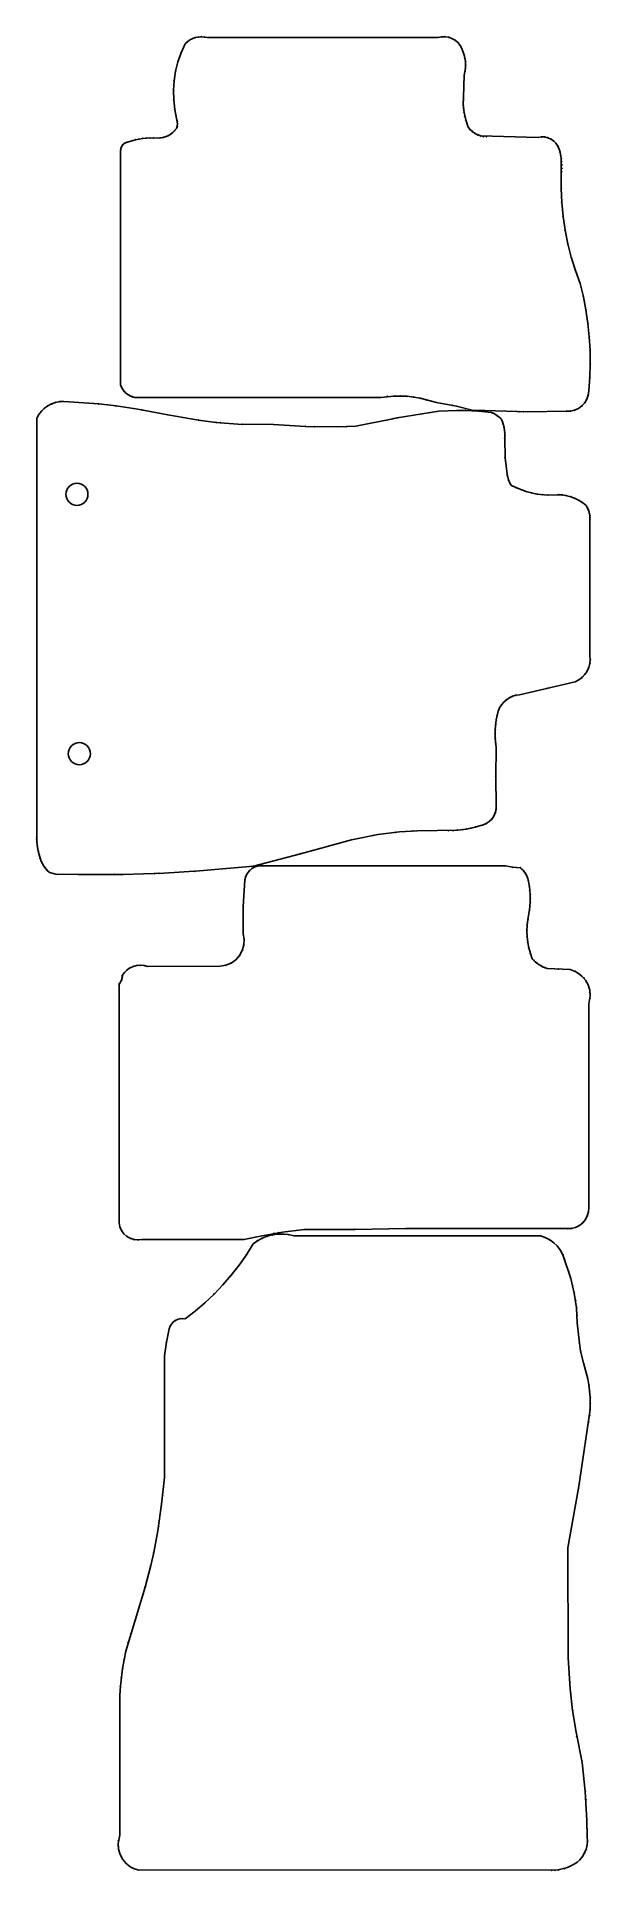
# Model space of a CAD drawing. Header units: millimetres. Extents: x 1898 to 2499, y 8 to 1999.
import ezdxf

# ---------------------------------------------------------------- set-up
doc = ezdxf.new("R2010")
doc.units = ezdxf.units.MM
for name, color, linetype in [('1', 7, 'Continuous'), ('11', 7, 'Continuous'), ('2', 7, 'Continuous'), ('3', 7, 'Continuous')]:
    doc.layers.add(name, color=color, linetype=linetype)

msp = doc.modelspace()

# ---------------------------------------------------------------- linework, layer by layer
at = {"layer": '1', "color": 7}
for points in [[(2472.9, 1592.4), (2477.6, 1592.5), (2482.1, 1593.5), (2486.3, 1595.4), (2490, 1598.1), (2493.1, 1601.5), (2495.5, 1605.5), (2496.9, 1609.9), (2497.4, 1614.5), (2498.5, 1629.2), (2499, 1643.8), (2498.8, 1658.5), (2498, 1673.1), (2496.5, 1687.7), (2494.4, 1702.3), (2491.6, 1716.7), (2488.2, 1730.9), (2482.9, 1745.1), (2478.4, 1759.5), (2474.6, 1774.1), (2471.7, 1788.9), (2469.5, 1803.8), (2468.1, 1818.9), (2467.5, 1834), (2467.6, 1866.7), (2466.2, 1873.6), (2465.3, 1877), (2463.9, 1880.3), (2461.8, 1883.3), (2459.3, 1885.9), (2456.3, 1887.9), (2453, 1889.3), (2449.5, 1890.1), (2445.9, 1890.1), (2442.3, 1889.6), (2379.8, 1891.3), (2373.7, 1893.9), (2368.6, 1898.1), (2366.6, 1900.7), (2363.8, 1908.6), (2362, 1916.7), (2361.2, 1925), (2361.4, 1933.3), (2362, 1957.3), (2363.5, 1964.5), (2363.6, 1971.9), (2362.2, 1979.1), (2359.5, 1986), (2357.7, 1989.5), (2355.3, 1992.5), (2352.3, 1995.1), (2348.9, 1997), (2345.3, 1998.4), (2341.4, 1999), (2337.5, 1998.8), (2333.7, 1998), (2083.2, 1998), (2076.6, 1999), (2070.1, 1998.1), (2064.1, 1995.4), (2059.1, 1991.2), (2054.7, 1981.6), (2051.3, 1971.7), (2048.8, 1961.6), (2047.1, 1951.2), (2046.5, 1940.8), (2046.7, 1930.3), (2047.9, 1919.9), (2050.9, 1904.5), (2049.9, 1899.3), (2045.7, 1894.9), (2040.6, 1891.5), (2034.9, 1889.4), (2028.9, 1888.7), (2020.9, 1889), (2013, 1888.5), (2005.1, 1887.1), (1994, 1883.7), (1991.2, 1881.4), (1989.5, 1878.2), (1989, 1874.6), (1989, 1621.2), (1991.2, 1616.2), (1994.7, 1612), (1999.3, 1609), (2004.5, 1607.3), (2271.7, 1607.3), (2285.9, 1608.9), (2300.1, 1608.6), (2314.2, 1606.4), (2332.2, 1601.7), (2353.8, 1597.9), (2370.8, 1593.7), (2384.7, 1593.1), (2431.1, 1591.9)], [(1911.7, 1091.8), (1918.6, 1089.9), (1943, 1089.6), (1991.9, 1089.5), (2035.8, 1090.8), (2074.8, 1093.4), (2133.2, 1098.6), (2184.3, 1112), (2239.8, 1127.2), (2268.2, 1132.7), (2292, 1135.8), (2311.2, 1136.9), (2354.8, 1137.6), (2364.6, 1138.8), (2374.2, 1140.9), (2382.6, 1143.2), (2386.1, 1144.8), (2389.3, 1147), (2392, 1149.7), (2394.2, 1152.8), (2395.8, 1156.3), (2396.7, 1160.1), (2397, 1163.9), (2396.5, 1195.6), (2396.9, 1227.3), (2395.9, 1237.2), (2395.9, 1247.2), (2397, 1257.2), (2399.1, 1266.9), (2400.6, 1270.5), (2402.7, 1273.7), (2405.2, 1276.6), (2408, 1279.2), (2411.2, 1281.3), (2414.7, 1282.9), (2418.4, 1284), (2422.2, 1284.5), (2482.6, 1298.7), (2486.5, 1300.7), (2490.1, 1303.4), (2493.1, 1306.6), (2495.6, 1310.2), (2497.4, 1314.2), (2498.6, 1318.5), (2499, 1322.9), (2498.7, 1327.3), (2498.6, 1479.4), (2497.6, 1483.8), (2495.8, 1488), (2494.6, 1489.9), (2490.9, 1493), (2486.9, 1495.6), (2482.6, 1497.8), (2478.1, 1499.5), (2473.5, 1500.7), (2468.8, 1501.5), (2464, 1501.7), (2453.2, 1501.4), (2441.2, 1502.4), (2429.5, 1505.1), (2418.3, 1509.4), (2412.9, 1512.2), (2410.2, 1517.9), (2408.7, 1523.9), (2406.5, 1541.8), (2406.2, 1562.8), (2406.2, 1568.8), (2405.4, 1574.8), (2403.8, 1580.7), (2402.7, 1583.5), (2400.3, 1585.8), (2394.9, 1589.6), (2391.8, 1591), (2377.6, 1592.3), (2363.3, 1593.2), (2353.7, 1593.1), (2334.6, 1592.3), (2289.3, 1585.1), (2284.8, 1584.3), (2244.3, 1576.1), (2224.4, 1575.6), (2189.7, 1575.9), (2155, 1577.9), (2116.5, 1578.5), (2092.5, 1580.2), (2073.5, 1582.7), (2040.2, 1588.4), (2007.6, 1594.6), (1984.1, 1598.2), (1965.3, 1600.3), (1927.4, 1603.1), (1922.9, 1602.8), (1918.4, 1601.9), (1914.1, 1600.4), (1910.1, 1598.3), (1906.3, 1595.6), (1903, 1592.4), (1900.2, 1588.8), (1897.9, 1584.9), (1898.1, 1124.7), (1899.6, 1114.9), (1902.7, 1103.8), (1905.6, 1098.5), (1909.4, 1093.9)], [(2474.2, 705), (2478.8, 705.3), (2483.1, 706.4), (2487.2, 708.5), (2490.8, 711.3), (2493.7, 714.8), (2495.8, 718.8), (2497.1, 723.2), (2497.5, 727.7), (2497.5, 949.2), (2499, 957.9), (2498.5, 963.9), (2496.7, 969.5), (2493.9, 974.7), (2490, 979.2), (2485.3, 982.8), (2482.7, 984.2), (2477.1, 986.2), (2452.2, 987.5), (2447.7, 989.2), (2443.5, 991.5), (2439.6, 994.4), (2436.1, 997.8), (2434, 1003.7), (2432.3, 1009.7), (2431.1, 1015.8), (2430.4, 1022), (2430.2, 1028.3), (2430.5, 1034.5), (2431.3, 1040.7), (2433.2, 1051), (2433.9, 1059.4), (2433.8, 1067.9), (2432.9, 1076.3), (2431.2, 1085.2), (2429.3, 1089.6), (2426.6, 1093.5), (2423, 1096.8), (2414.8, 1097.3), (2406.7, 1098.9), (2138.6, 1099), (2135, 1097.9), (2131.7, 1096.1), (2128.9, 1093.6), (2126.6, 1090.6), (2125, 1087.3), (2124.1, 1083.6), (2122.2, 1054.4), (2122, 1049.6), (2122, 1025.2), (2123.1, 1019.1), (2122.8, 1012.9), (2121.1, 1006.9), (2118.2, 1001.5), (2114, 996.8), (2109, 993.2), (2103.2, 990.9), (2097.1, 989.9), (2018.5, 989.5), (2014.7, 990.6), (2010.7, 991), (2006.7, 990.7), (2002.9, 989.7), (1999.2, 988), (1996, 985.8), (1993.1, 982.9), (1990.8, 979.7), (1990.7, 977.1), (1990, 974.7), (1988.1, 971.4), (1987.3, 970.5), (1987.3, 711.2), (1988.2, 706.9), (1990, 703), (1992.5, 699.5), (1995.8, 696.6), (1999.5, 694.5), (2003.6, 693.1), (2007.9, 692.7), (2012.2, 693.1), (2123.2, 693.1), (2137.1, 696.2), (2165, 701.3), (2188.4, 704.1), (2243.6, 704.1), (2298.7, 705)], [(2177, 697.1), (2171.3, 698.5), (2165.5, 699.1), (2159.6, 699), (2153.8, 698.2), (2148.2, 696.8), (2142.8, 694.6), (2137.6, 691.8), (2132.9, 688.4), (2125.6, 676.7), (2117.7, 665.3), (2109.2, 654.4), (2100.2, 644), (2090.6, 634), (2080.6, 624.5), (2070.1, 615.5), (2059.2, 607.1), (2056.4, 607.4), (2053.6, 607.1), (2050.9, 606.4), (2048.4, 605.2), (2046.2, 603.5), (2044.3, 601.4), (2042.8, 599.1), (2041.8, 596.4), (2038.7, 581.7), (2036.8, 566.8), (2036.8, 434.8), (2033.4, 405.9), (2029.4, 377.1), (2025, 353.4), (2021.8, 339.2), (2015.6, 315.9), (1994.8, 246.3), (1991.1, 227.4), (1988.9, 208.2), (1988.3, 198.5), (1988.3, 46.4), (1986.4, 37.4), (1986.8, 31.4), (1988.5, 25.5), (1991.4, 20.2), (1995.4, 15.6), (2000.3, 11.9), (2003, 10.5), (2008.7, 8.6), (2464.2, 8.8), (2474.4, 11.5), (2480.7, 14.6), (2484.5, 17), (2487.8, 19.9), (2490.6, 23.3), (2492.9, 27.2), (2494.6, 31.3), (2495.6, 35.6), (2496, 40), (2495.6, 44.5), (2495.3, 62.5), (2493.6, 94), (2490.1, 125.4), (2483.6, 158.2), (2479.8, 181.8), (2477.4, 205.5), (2475.2, 238.9), (2474.7, 358.3), (2486.3, 423.3), (2487.8, 432.6), (2498.9, 508.5), (2499, 522), (2497.6, 535.4), (2496.4, 542.1), (2491.6, 559.2), (2488.6, 572.1), (2487.2, 580.8), (2484.9, 602.9), (2484.1, 619.1), (2481.7, 635.1), (2477.9, 650.9), (2469.4, 676.7), (2466.7, 681.4), (2463.4, 685.8), (2459.4, 689.6), (2455, 692.8), (2450.1, 695.3), (2444.9, 697.1)]]:
    msp.add_lwpolyline(points, close=True, dxfattribs=at)
at = {"layer": '11', "color": 7}
for centre in [(1941.6, 1502.2), (1944.2, 1220.6)]:
    msp.add_circle(centre, 12, dxfattribs=at)
at = {"layer": '2', "color": 7}
for p in [(2472.9, 1592.4), (2423, 1096.8), (1911.7, 1091.8), (1990.8, 979.7), (1987.3, 970.5), (2474.2, 705), (2478.1, 705), (2059.2, 607.1)]:
    msp.add_point(p, dxfattribs=at)
at = {"layer": '3', "color": 7}
for p in [(2061.4, 1993.5), (2064.1, 1995.4), (2067, 1997), (2070.1, 1998.1), (2073.3, 1998.8), (2076.6, 1999), (2079.9, 1998.7), (2337.5, 1998.8), (2341.4, 1999), (2345.3, 1998.4), (2348.9, 1997), (2352.3, 1995.1), (2355.3, 1992.5), (2051.3, 1971.7), (2054.7, 1981.6), (2357.7, 1989.5), (2361, 1982.6), (2362.2, 1979.1), (2363.1, 1975.6), (2363.6, 1971.9), (2047.1, 1951.2), (2048.8, 1961.6), (2362.9, 1960.9), (2363.5, 1964.5), (2363.7, 1968.2), (2046.5, 1940.8), (2046.7, 1930.3), (2047.9, 1919.9), (2361.2, 1929.1), (2361.2, 1925), (2361.5, 1920.8), (2362, 1916.7), (2362.8, 1912.6), (2040.6, 1891.5), (2043.3, 1893), (2045.7, 1894.9), (2047.9, 1897), (2050.3, 1900.6), (2050.4, 1908.4), (2050.6, 1901.8), (2050.7, 1907.1), (2050.9, 1904.5), (2363.8, 1908.6), (2365.1, 1904.6), (2368.6, 1898.1), (2371, 1895.9), (2373.7, 1893.9), (2376.7, 1892.4), (2379.8, 1891.3), (1989, 1876.4), (1989.5, 1878.2), (1990.2, 1879.9), (1991.2, 1881.4), (1992.5, 1882.6), (1994, 1883.7), (1995.7, 1884.4), (2001.3, 1886), (2005.1, 1887.1), (2009, 1887.9), (2013, 1888.5), (2016.9, 1888.9), (2020.9, 1889), (2024.9, 1889), (2031.9, 1888.9), (2034.9, 1889.4), (2037.9, 1890.3), (2383, 1890.6), (2386.3, 1890.4), (2445.9, 1890.1), (2449.5, 1890.1), (2453, 1889.3), (2456.3, 1887.9), (2459.3, 1885.9), (2461.8, 1883.3), (2463.9, 1880.3), (2466.2, 1873.6), (2467, 1870.2), (2467.6, 1866.7), (2468, 1863.2), (2468.1, 1852.6), (2468.2, 1859.7), (2468.2, 1856.1), (2467.5, 1834), (2468.1, 1818.9), (2469.5, 1803.8), (2471.7, 1788.9), (2474.6, 1774.1), (2478.4, 1759.5), (2482.9, 1745.1), (2491.6, 1716.7), (2494.4, 1702.3), (2496.5, 1687.7), (2498, 1673.1), (2498.8, 1658.5), (2499, 1643.8), (1989.9, 1618.6), (1991.2, 1616.2), (1992.8, 1614), (2498.5, 1629.2), (1906.3, 1595.6), (1910.1, 1598.3), (1914.1, 1600.4), (1918.4, 1601.9), (1922.9, 1602.8), (1965.3, 1600.3), (1984.1, 1598.2), (1994.7, 1612), (1996.9, 1610.4), (1999.3, 1609), (2001.8, 1608), (2012.2, 1593.7), (2278.8, 1608.4), (2285.9, 1608.9), (2293, 1609), (2300.1, 1608.6), (2307.2, 1607.7), (2314.2, 1606.4), (2321.1, 1604.6), (2349.5, 1598.8), (2358.5, 1593.2), (2363.3, 1593.2), (2482.1, 1593.5), (2486.3, 1595.4), (2490, 1598.1), (2493.1, 1601.5), (2495.5, 1605.5), (2496.9, 1609.9), (1900.2, 1588.8), (1903, 1592.4), (2073.5, 1582.7), (2092.5, 1580.2), (2097.3, 1579.8), (2121.3, 1578.3), (2189.7, 1575.9), (2199.6, 1575.6), (2234.4, 1575.8), (2284.8, 1584.3), (2289.3, 1585.1), (2393.4, 1590.3), (2394.9, 1589.6), (2397.7, 1587.9), (2400.3, 1585.8), (2401.6, 1584.7), (2403.8, 1580.7), (2404.7, 1577.8), (2405.4, 1574.8), (2421.8, 1592), (2426.5, 1591.9), (2477.6, 1592.5), (2405.9, 1571.9), (2406.2, 1568.8), (2406.2, 1562.8), (2406.3, 1565.8), (2406.5, 1541.8), (2408.9, 1522.4), (2409.3, 1520.9), (2410.2, 1517.9), (2411.4, 1515), (2412.2, 1513.6), (2418.3, 1509.4), (2423.8, 1507.1), (2429.5, 1505.1), (2435.3, 1503.5), (2441.2, 1502.4), (2447.2, 1501.7), (2453.2, 1501.4), (2464, 1501.7), (2468.8, 1501.5), (2473.5, 1500.7), (2478.1, 1499.5), (2482.6, 1497.8), (2486.9, 1495.6), (2490.9, 1493), (2495.8, 1488), (2496.8, 1485.9), (2497.6, 1483.8), (2498.2, 1481.6), (2498.6, 1479.4), (2498.8, 1477.1), (2498.8, 1474.9), (2497.4, 1314.2), (2498.6, 1318.5), (2499, 1322.9), (2486.5, 1300.7), (2490.1, 1303.4), (2493.1, 1306.6), (2495.6, 1310.2), (2405.2, 1276.6), (2408, 1279.2), (2411.2, 1281.3), (2414.7, 1282.9), (2418.4, 1284), (2452.4, 1291.7), (2397, 1257.2), (2397.9, 1262.1), (2400.6, 1270.5), (2402.7, 1273.7), (2395.7, 1242.2), (2395.9, 1247.2), (2395.9, 1237.2), (2396.3, 1252.2), (2396.2, 1232.2), (2396.5, 1195.6), (2395.8, 1156.3), (2396.7, 1160.1), (2287.2, 1135.4), (2306.4, 1136.7), (2345, 1137.1), (2349.9, 1137.2), (2354.8, 1137.6), (2359.7, 1138.1), (2364.6, 1138.8), (2369.4, 1139.8), (2374.2, 1140.9), (2382.6, 1143.2), (2386.1, 1144.8), (2389.3, 1147), (2392, 1149.7), (2394.2, 1152.8), (1897.9, 1129.7), (1897.9, 1127.2), (1898.1, 1124.7), (1898.7, 1119.8), (1899.1, 1117.3), (1899.6, 1114.9), (2263.5, 1131.9), (1900.8, 1109.5), (1901.6, 1106.6), (1902.7, 1103.8), (1904, 1101.1), (1905.6, 1098.5), (1907.4, 1096.1), (2131.7, 1096.1), (2135, 1097.9), (2138.6, 1099), (2142.3, 1099.3), (2184.3, 1112), (2414.8, 1097.3), (2424.9, 1095.2), (1909.4, 1093.9), (1982.1, 1089.5), (2026, 1090.4), (2030.9, 1090.6), (2069.9, 1093), (2125, 1087.3), (2126.6, 1090.6), (2128.9, 1093.6), (2426.6, 1093.5), (2428, 1091.6), (2429.3, 1089.6), (2430.4, 1087.4), (2431.2, 1085.2), (2431.8, 1082.8), (2432.9, 1076.3), (2433.4, 1072.1), (2433.6, 1055.2), (2433.8, 1067.9), (2433.9, 1063.6), (2433.9, 1059.4), (2122.2, 1054.4), (2431.3, 1040.7), (2433.2, 1051), (2123.1, 1019.1), (2430.2, 1028.3), (2430.4, 1022), (2430.5, 1034.5), (2431.1, 1015.8), (2114, 996.8), (2118.2, 1001.5), (2121.1, 1006.9), (2122.8, 1012.9), (2432.3, 1009.7), (2434, 1003.7), (2437.8, 996.1), (1990.7, 977.1), (1990.8, 978.4), (1993.1, 982.9), (1996, 985.8), (1999.2, 988), (2002.9, 989.7), (2006.7, 990.7), (2010.7, 991), (2014.7, 990.6), (2103.2, 990.9), (2109, 993.2), (2439.6, 994.4), (2441.5, 992.9), (2443.5, 991.5), (2445.5, 990.3), (2447.7, 989.2), (2449.9, 988.3), (2464.7, 986.9), (2482.7, 984.2), (2487.7, 981.1), (2492.1, 977.1), (1988.1, 971.4), (1988.9, 972.5), (1990, 974.7), (2495.4, 972.2), (2497.7, 966.7), (2498.9, 960.9), (2498.8, 955), (2495.8, 718.8), (2497.1, 723.2), (1988.2, 706.9), (1990, 703), (1992.5, 699.5), (2148.2, 696.8), (2153.8, 698.2), (2155.6, 699.9), (2159.6, 699), (2160.3, 700.6), (2165.5, 699.1), (2171.3, 698.5), (2243.6, 704.1), (2478.8, 705.3), (2483.1, 706.4), (2487.2, 708.5), (2490.8, 711.3), (2493.7, 714.8), (1995.8, 696.6), (1999.5, 694.5), (2003.6, 693.1), (2007.9, 692.7), (2137.6, 691.8), (2142.8, 694.6), (2450.1, 695.3), (2455, 692.8), (2459.4, 689.6), (2463.4, 685.8), (2466.7, 681.4), (2117.7, 665.3), (2125.6, 676.7), (2469.4, 676.7), (2471.4, 671.6), (2475.5, 658.6), (2100.2, 644), (2109.2, 654.4), (2477.9, 650.9), (2480, 643), (2080.6, 624.5), (2090.6, 634), (2481.7, 635.1), (2483.1, 627.1), (2484.1, 619.1), (2042.8, 599.1), (2044.3, 601.4), (2046.2, 603.5), (2048.4, 605.2), (2050.9, 606.4), (2053.6, 607.1), (2056.4, 607.4), (2070.1, 615.5), (2484.7, 611), (2038.7, 581.7), (2487.2, 580.8), (2488.6, 572.1), (2493.9, 550.6), (2497.6, 535.4), (2498.5, 528.8), (2499, 522), (2498.3, 501.8), (2498.9, 508.5), (2499.1, 515.3), (2497.3, 495.1), (2486.3, 423.3), (2487, 427.9), (2034.6, 415.5), (2030.2, 381.9), (2021.8, 339.2), (2025, 353.4), (2015.6, 315.9), (1999.9, 264.9), (1994.8, 246.3), (1997.2, 255.7), (1991.1, 227.4), (1992.8, 236.9), (1988.9, 208.2), (1989.8, 217.8), (2477.8, 200.8), (2479.8, 181.8), (2484.4, 153.5), (2493.6, 94), (2494.3, 85), (1986.7, 40.5), (2495.5, 53.5), (2496, 40), (1986.5, 34.4), (1987.5, 28.4), (1989.8, 22.8), (2487.8, 19.9), (2490.6, 23.3), (2492.9, 27.2), (2494.6, 31.3), (2495.6, 35.6), (1993.3, 17.8), (1997.7, 13.6), (2003, 10.5), (2457.2, 8.4), (2460.7, 8.4), (2464.2, 8.8), (2471.1, 10.3), (2474.4, 11.5), (2477.6, 12.9), (2484.5, 17)]:
    msp.add_point(p, dxfattribs=at)

doc.saveas('drawing.dxf')
